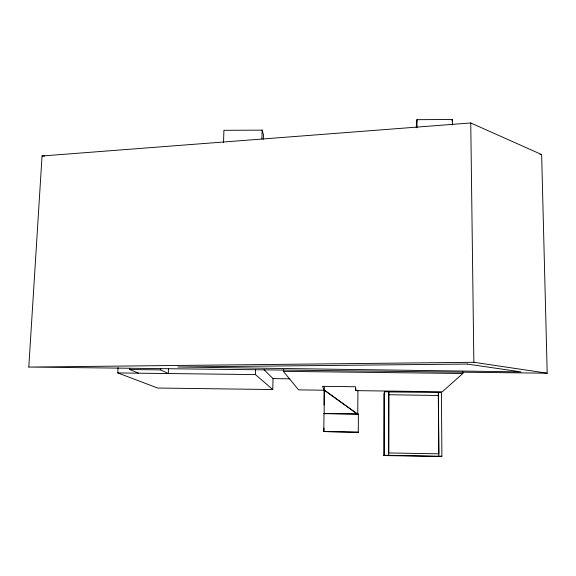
<?xml version="1.0" encoding="UTF-8"?>
<svg xmlns="http://www.w3.org/2000/svg" width="576" height="576" viewBox="0 0 576 576"><rect width="100%" height="100%" fill="white"/><g stroke="black" fill="none" stroke-linecap="round" stroke-linejoin="round"><path stroke-width="0.86" d="M438.271 392.602L438.84 453.816L388.699 452.959L388.771 391.946L441.425 392.508L441.893 456.257L439.502 456.509L383.71 455.53L383.854 393.862L384.559 391.759L388.829 391.81L388.728 455.328M383.71 455.53L384.422 455.249L384.559 391.759M462.845 371.7L462.866 373.493L442.253 391.774L355.795 390.636L355.81 388.886M355.781 390.384L357.919 390.406L357.768 414.151L324.31 390.218L322.438 386.323L355.572 386.748L355.795 390.636M358.279 432.245L358.387 414.158L324.014 413.647L323.791 431.546L358.279 432.245L323.791 431.546M324.173 413.878L324.187 389.966L357.782 414.374L358.387 414.158M324.122 404.971L324.353 386.626M323.957 431.698L324 428.134M324.31 390.218L298.577 389.88L283.349 371.354L283.385 369.648M118.058 367.531L117.806 372.924L157.666 388.03L272.786 389.542L273.024 378.612L264.067 369.756M272.786 389.542L255.442 374.594L255.564 369.367M261.907 139.025L262.123 130.14L223.913 130.32L223.531 142.718M263.362 139.205L263.462 134.741L262.123 130.14M168.502 368.345L168.3 373.536L160.632 369.893L129.694 369.526L129.751 368.258M160.632 369.893L160.682 368.626M28.8 367.063L42.048 155.995L470.75 122.954L541.642 154.555L547.2 373.198L28.8 367.063L473.861 362.29L547.2 373.198M452.412 124.834L452.362 119.491L416.959 119.678L416.232 127.771M451.958 121.003L452.362 119.491M388.822 394.726L438.336 395.482M42.048 155.995L44.719 155.988M539.856 154.562L541.642 154.555M283.349 371.354L462.866 373.493M117.806 372.924L255.442 374.594M273.024 378.612L289.879 378.821M323.892 413.474L357.761 413.971M384.422 455.249L441.893 456.257M129.694 369.526L138.535 373.176M470.75 122.954L473.861 362.29M438.415 392.472L438.854 456.206M416.959 119.678L416.988 127.678M467.172 364.054L177.876 366.998L521.006 371.894L467.172 364.054"/></g></svg>
